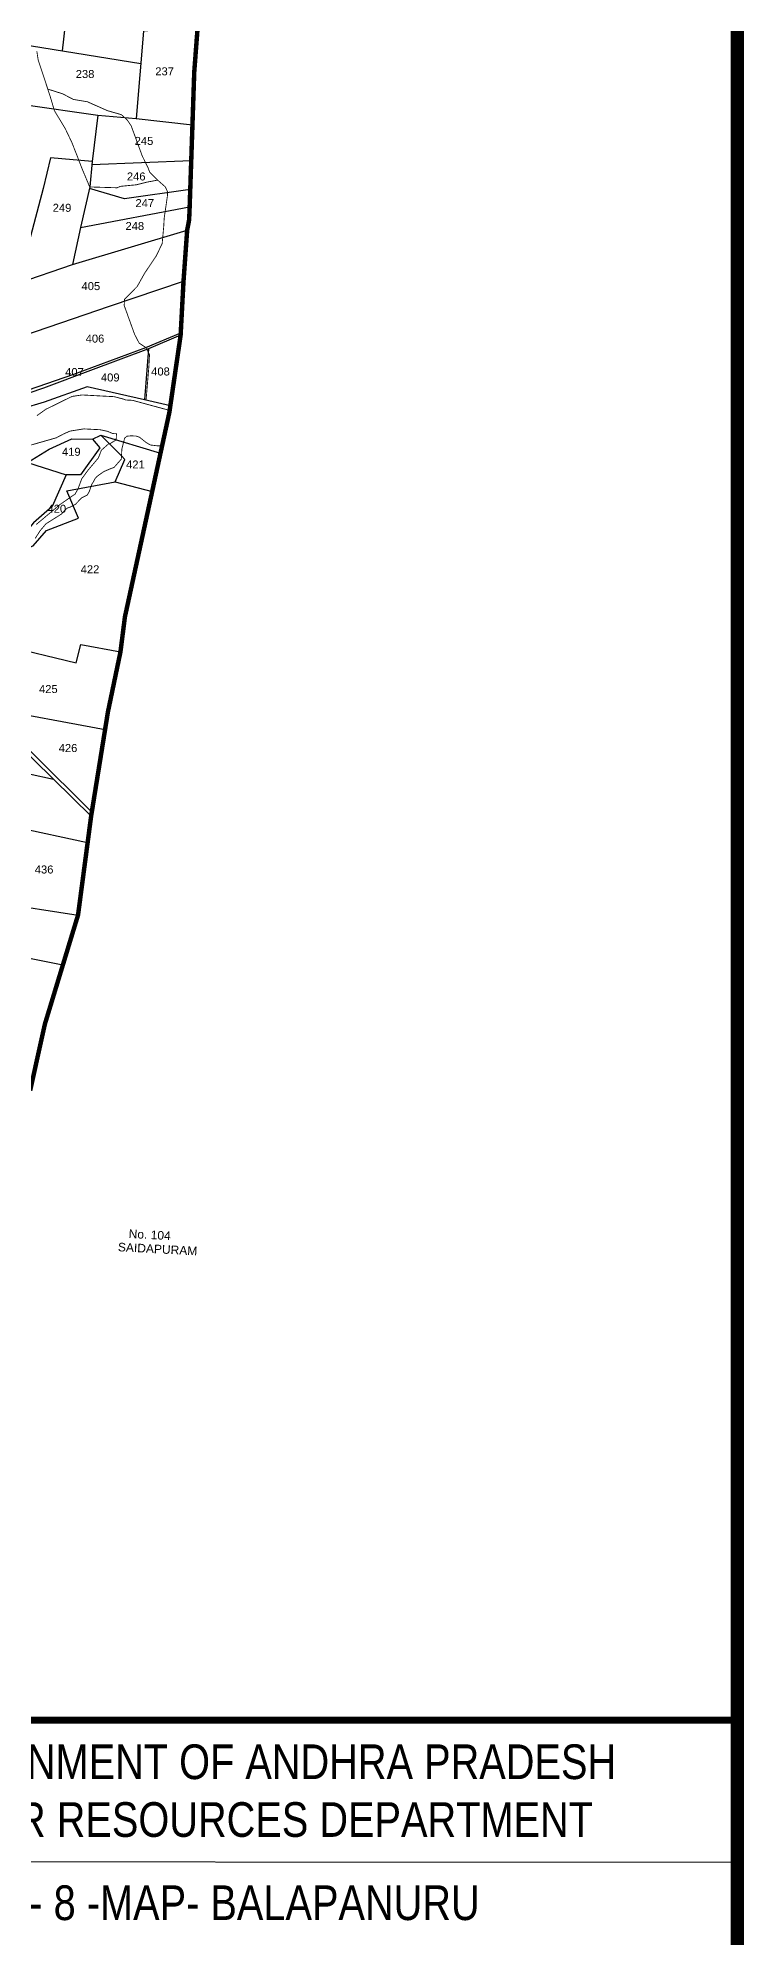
# Model space of a CAD drawing. Header units: inches. Extents: x 192867 to 224088, y 1602358 to 1617481.
# Drawn here: x 203360 to 204947, y 1604544 to 1608818 of the extents above; entities that cross this region are included whole.
import ezdxf

# ---------------------------------------------------------------- set-up
doc = ezdxf.new("R2010")
doc.units = ezdxf.units.IN
doc.header["$LTSCALE"] = 15
doc.header["$MEASUREMENT"] = 0
doc.linetypes.add('HIDDEN2', pattern=[0.1875, 0.125, -0.0625])
for name, color, linetype in [('FRAME 025', 7, 'Continuous'), ('PAPER SIZE', 5, 'Continuous'), ('PLOTS', 7, 'Continuous'), ('PLOTS NO', 7, 'Continuous'), ('STREAMS', 4, 'Continuous'), ('TEXT', 1, 'Continuous'), ('text2', 7, 'Continuous'), ('TITLEBLOCK', 7, 'Continuous'), ('VILLAGE BOUNDRY', 5, 'Continuous')]:
    doc.layers.add(name, color=color, linetype=linetype)
doc.styles.add('ARIALN', font='ARIALN.TTF')
doc.styles.get("Standard").update_dxf_attribs({"font": 'arial.ttf'})

msp = doc.modelspace()

# ---------------------------------------------------------------- linework, layer by layer
at = {"layer": 'FRAME 025', "lineweight": -3, "elevation": 18.4}
msp.add_lwpolyline([(202587.6, 1604715.9), (204928.3, 1604714.7)], dxfattribs=at)
at = {"layer": 'PAPER SIZE', "color": 5, "const_width": 15.7, "elevation": 7.8}
msp.add_lwpolyline([(202588.7, 1605033.9), (204928.3, 1605033.9), (204928.3, 1604084.5), (202588.7, 1604084.5)], close=True, dxfattribs=at)
at = {"layer": 'PLOTS'}
for points in [[(203630.6, 1609085.9), (203616.6, 1608899.1), (203606.4, 1608834.2), (203597.3, 1608833.1), (203580.7, 1608636.3)], [(203428.5, 1608914.5), (203414.2, 1608788.5)], [(203591.1, 1608759.6), (203345, 1608799.7), (203179.1, 1608824.6), (203181.1, 1608837.9), (202944.3, 1608870.9), (202933.3, 1608850.4), (202922.8, 1608850.2)], [(203269.1, 1608676), (203327.1, 1608667.9), (203494.6, 1608644.5), (203580.7, 1608636.3), (203707, 1608622.5)], [(203494.6, 1608644.5), (203481.9, 1608539.9), (203476.1, 1608482.7), (203455.4, 1608391.1), (203437.2, 1608308)], [(203481.9, 1608539.9), (203387.8, 1608548.5), (203371.5, 1608479.3), (203315.6, 1608266.6), (203268.2, 1608252.2), (203267.5, 1608235.5)], [(203481.2, 1608533.3), (203704.3, 1608542.5)], [(203455.4, 1608391.1), (203700.8, 1608438.2)], [(203702.1, 1608476.9), (203554, 1608455.8), (203475.3, 1608479.4)], [(203315.6, 1608266.6), (203437.2, 1608308), (203695.2, 1608385.7)], [(203272.3, 1608129.8), (203520.9, 1608214.4), (203687.1, 1608271)], [(203680.5, 1608149.3), (203608.6, 1608118.6), (203478, 1608069.7), (203372, 1608030), (203275.3, 1607996.8), (203126.1, 1607975.5), (203077.2, 1607969.6)], [(203077.6, 1607977.1), (203278, 1608005.7), (203440.7, 1608061.6), (203602.1, 1608121.8), (203680.8, 1608154.8)], [(203608.6, 1608118.6), (203599, 1608003.9)], [(203657.4, 1607990.3), (203599, 1608003.9), (203470.2, 1608032.8), (203373.9, 1607998.7), (203323.3, 1607983.7), (203281, 1607969), (203164.7, 1607877.9), (203090.6, 1607809.2), (203014.5, 1607759.4), (202974.6, 1607795.8), (202802.5, 1607662.9)], [(203336.4, 1607863.1), (203384.7, 1607893), (203435.9, 1607916.2), (203482.4, 1607915), (203501, 1607924.2)], [(203482.4, 1607915), (203499.1, 1607896.1), (203455.6, 1607835), (203423, 1607835.2)], [(203533.2, 1607819.2), (203555, 1607869.5), (203548, 1607876.9), (203501, 1607924.2), (203635.3, 1607884)], [(203093.3, 1607656), (203174.8, 1607741.1), (203336.4, 1607863.1), (203423, 1607835.2), (203391.7, 1607763.7), (203349.8, 1607727.2), (203312.3, 1607682.9), (203259.7, 1607665), (203259.7, 1607620.6)], [(203179.1, 1607371.5), (203244.5, 1607526.4), (203287.8, 1607546.5), (203279.7, 1607621.4), (203291.4, 1607652.6), (203348.7, 1607675.1), (203378.8, 1607709.6), (203450.8, 1607737.3), (203424.7, 1607798.9), (203533.2, 1607819.2), (203616.5, 1607797.7)], [(203480.8, 1607076.1), (203349.2, 1607207.7), (203214.9, 1607340.2), (203179.1, 1607371.5), (203110.6, 1607397.9), (202916.9, 1607457.2), (202759, 1607472.8), (202747.7, 1607474.5)], [(203284.6, 1607451.5), (203445.8, 1607412.2), (203455.9, 1607453.5), (203545.2, 1607436.7)], [(203211.6, 1607330), (203395, 1607150.6)], [(203243.9, 1607311.6), (203510.7, 1607262)], [(203175.4, 1607198.5), (203395, 1607150.6), (203479.3, 1607067.3)], [(203256.9, 1606838.4), (203311.2, 1607042.4), (203471.5, 1607008)], [(203266.2, 1606873.3), (203449.9, 1606845)], [(203029.6, 1606810.9), (203243.2, 1606774.8), (203242.7, 1606767.1), (203411.7, 1606733.6)]]:
    msp.add_lwpolyline(points, dxfattribs=at)
at = {"layer": 'STREAMS', "const_width": 1.93}
for points in [[(203357.3, 1608787.6), (203360.2, 1608768.5), (203386.6, 1608688.6), (203396.8, 1608654.2), (203421.4, 1608613.4), (203435.9, 1608582.9), (203448.8, 1608550.2), (203457.9, 1608526.2), (203476.1, 1608482.7), (203537.6, 1608480.8), (203544.9, 1608484), (203559.7, 1608485.5), (203580.7, 1608487.5), (203604.3, 1608493.4), (203628.8, 1608498.1), (203646.2, 1608482.7), (203651.3, 1608471.4), (203650.9, 1608463.2), (203643.5, 1608412), (203642.6, 1608395), (203639, 1608355.3), (203625.7, 1608327.5), (203600.1, 1608289.5), (203582.8, 1608258.7), (203567.3, 1608243), (203554.4, 1608230), (203553.6, 1608216.2), (203563.5, 1608188.6), (203577.2, 1608150.7), (203587.3, 1608131.4), (203598, 1608124.3), (203602.1, 1608121.8), (203610.6, 1608105.4), (203609, 1608076.8), (203603.1, 1608006.5), (203602.4, 1608003.1)], [(203628.8, 1608498.1), (203611.1, 1608515.6), (203607.2, 1608525.8), (203593.9, 1608553.1), (203578.5, 1608595.3), (203569.4, 1608620), (203560.8, 1608633), (203547, 1608645.4), (203516.4, 1608654.1), (203491.6, 1608665.1), (203470.9, 1608674.3), (203439.3, 1608679.6), (203415, 1608692.3), (203395.6, 1608698.4), (203381.9, 1608702.8)], [(203357.2, 1607968.1), (203377.4, 1607982.5), (203417.3, 1608002.1), (203436.4, 1608011.5), (203459.2, 1608014.8), (203485.1, 1608013.4), (203510.7, 1608012), (203530.9, 1608011), (203553, 1608005.2), (203557.2, 1608003.5), (203572.5, 1608002.7), (203606.5, 1607993.4), (203655.9, 1607980)], [(203355.9, 1607723.5), (203374.1, 1607738.7), (203404.6, 1607764.3), (203409.2, 1607768.2), (203422.8, 1607777.7), (203443.3, 1607791.9), (203449.9, 1607803.6), (203458.2, 1607826.3), (203472.6, 1607845.8), (203495.7, 1607873.3), (203502.4, 1607890.6), (203514.6, 1607901.4), (203519.4, 1607905.6), (203520.6, 1607904.5), (203529.1, 1607909.8), (203535.6, 1607913.8), (203536, 1607921.8), (203536.3, 1607927.6), (203527.9, 1607928), (203516.1, 1607933), (203499.5, 1607936.6), (203481.6, 1607937.5), (203463, 1607938.5), (203442.5, 1607935.2), (203431.8, 1607933.5), (203416.6, 1607926.7), (203401.1, 1607918.5), (203401.1, 1607918.5), (203344.7, 1607902.3)], [(203638.8, 1607900.2), (203628.6, 1607900.3), (203612.5, 1607902.3), (203602.7, 1607908), (203588.4, 1607919.5), (203580.6, 1607922.3), (203569.7, 1607922.9), (203559.6, 1607922), (203554.6, 1607917.5), (203548.4, 1607893.2), (203547.9, 1607884.3), (203547.2, 1607870.6), (203531, 1607851.9), (203522.3, 1607848.7), (203507.8, 1607842.4), (203492.7, 1607831.8), (203488, 1607826.5), (203484.7, 1607820.1), (203480.7, 1607813.5), (203477.5, 1607804.5), (203474.8, 1607796.7), (203470.7, 1607789.8), (203465.7, 1607787.3), (203457.8, 1607783.3), (203450.1, 1607775.2), (203444.3, 1607769), (203434.2, 1607763.4), (203424.2, 1607759.6), (203412.4, 1607746.8), (203392.7, 1607734.4), (203377.7, 1607724.9), (203364.9, 1607709.7), (203353.5, 1607692)]]:
    msp.add_lwpolyline(points, dxfattribs=at)
at = {"layer": 'text2', "color": 5, "const_width": 30}
msp.add_lwpolyline([(195040, 1616646.3), (204931.9, 1616646.3), (204931.9, 1604075), (195040, 1604075)], close=True, dxfattribs=at)
at = {"layer": 'VILLAGE BOUNDRY', "color": 5, "linetype": 'HIDDEN2', "ltscale": 14, "const_width": 10}
msp.add_lwpolyline([(203721.3, 1608872.8), (203716.9, 1608817.9), (203711.1, 1608740.9), (203700.3, 1608423.5), (203699.4, 1608407.4), (203695.2, 1608385.7), (203686.9, 1608269.3), (203680.5, 1608149.3), (203655.2, 1607975.6), (203555.3, 1607515.8), (203545.2, 1607436.7), (203517, 1607301.5), (203479.3, 1607067.3), (203449.9, 1606845), (203375.4, 1606599.8), (203342.2, 1606450.1)], dxfattribs=at)

# ---------------------------------------------------------------- texts
at = {"layer": 'PLOTS NO'}
for s, p in [('238', (203444.7, 1608727.7)), ('237', (203623.5, 1608733.7)), ('245', (203577.2, 1608577.2)), ('246', (203559.6, 1608497.3)), ('249', (203392.9, 1608426.8)), ('247', (203578.9, 1608437.3)), ('248', (203556.5, 1608385.8)), ('405', (203457.7, 1608250.7)), ('406', (203467, 1608132.6)), ('407', (203420.9, 1608057.3)), ('409', (203501.3, 1608045.2)), ('408', (203614.3, 1608058.6)), ('419', (203413.7, 1607878)), ('421', (203557.9, 1607849.4)), ('420', (203381.2, 1607749.8)), ('422', (203455.8, 1607613.6)), ('425', (203362.1, 1607344.3)), ('426', (203406.4, 1607211.6)), ('436', (203352.6, 1606938.4))]:
    msp.add_text(s, height=18, dxfattribs=at).set_placement(p)
at = {"layer": 'TEXT'}
for s, p in [('   No. 104', (203540.8, 1606119.9)), ('SAIDAPURAM', (203539.1, 1606088.8))]:
    msp.add_text(s, height=19.34, rotation=356.9552, dxfattribs=at).set_placement(p)
at = {"layer": 'TITLEBLOCK', "extrusion": (0.000201441, 0.004807, 0.999988), "char_height": 77.979, "attachment_point": 1, "text_direction": (1, -1e-06, -0.000201), "style": 'ARIALN'}
for s, insert, width in [('\\pi44.44314;GOVERNMENT OF ANDHRA PRADESH  \\P\\pi86.86343;WATER RESOURCES DEPARTMENT      ', (202967.7, 1604979.4, -2.6), 1723.995), ('WUA- 8 -MAP- BALAPANURU', (203132.1, 1604662.3, -3.8), 1915.55)]:
    msp.add_mtext(s, dxfattribs=dict(at, insert=insert, width=width))

doc.saveas('drawing.dxf')
